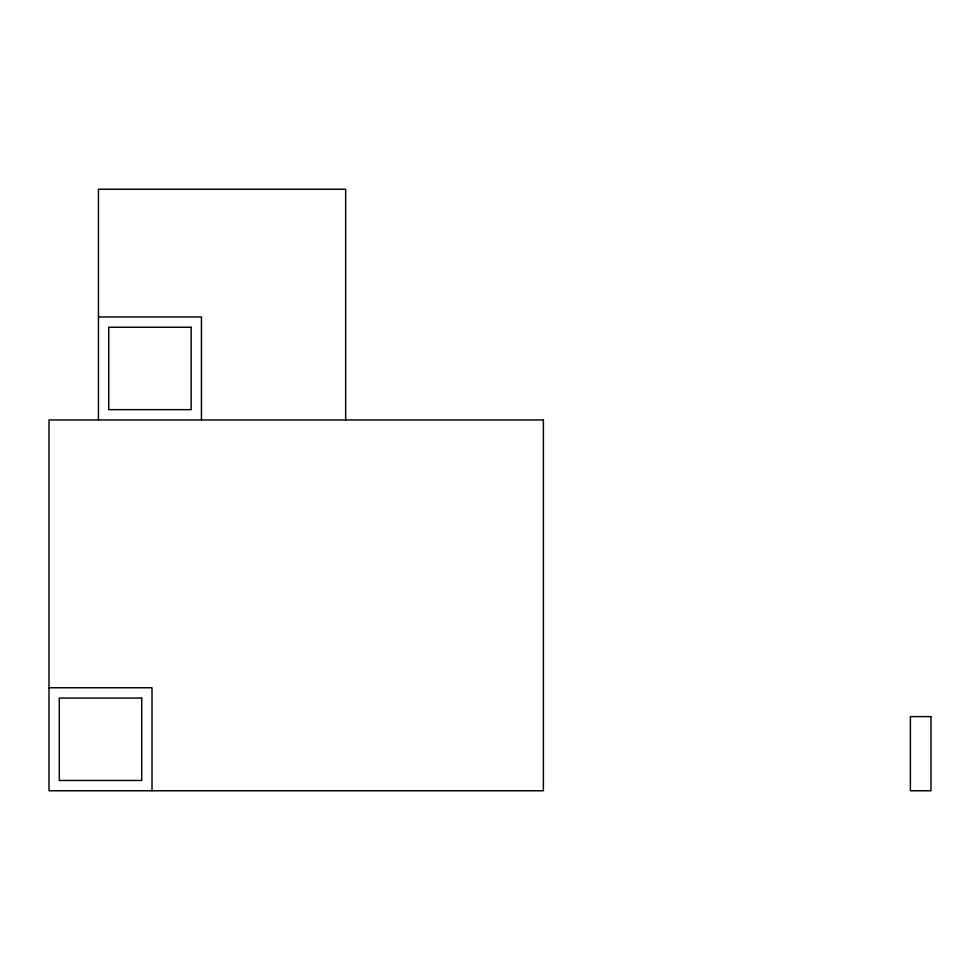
<?xml version="1.0" encoding="UTF-8"?>
<svg xmlns="http://www.w3.org/2000/svg" width="980" height="980" viewBox="0 0 980 980"><rect width="100%" height="100%" fill="white"/><g stroke="black" fill="none" stroke-linecap="round" stroke-linejoin="round"><path stroke-width="1.47" d="M98.441 316.957L201.451 316.957L201.451 419.954M49 687.764L152.01 687.764L152.01 790.774M345.658 419.954L345.658 189.226L98.441 189.226L98.441 419.954M191.149 327.259L108.743 327.259L108.743 409.652L191.149 409.652L191.149 327.259M543.398 419.954L49 419.954L49 790.774L543.398 790.774L543.398 419.954M141.708 698.066L59.302 698.066L59.302 780.472L141.708 780.472L141.708 698.066M931 716.613L910.395 716.613L910.395 790.774L931 790.774L931 716.613"/></g></svg>
